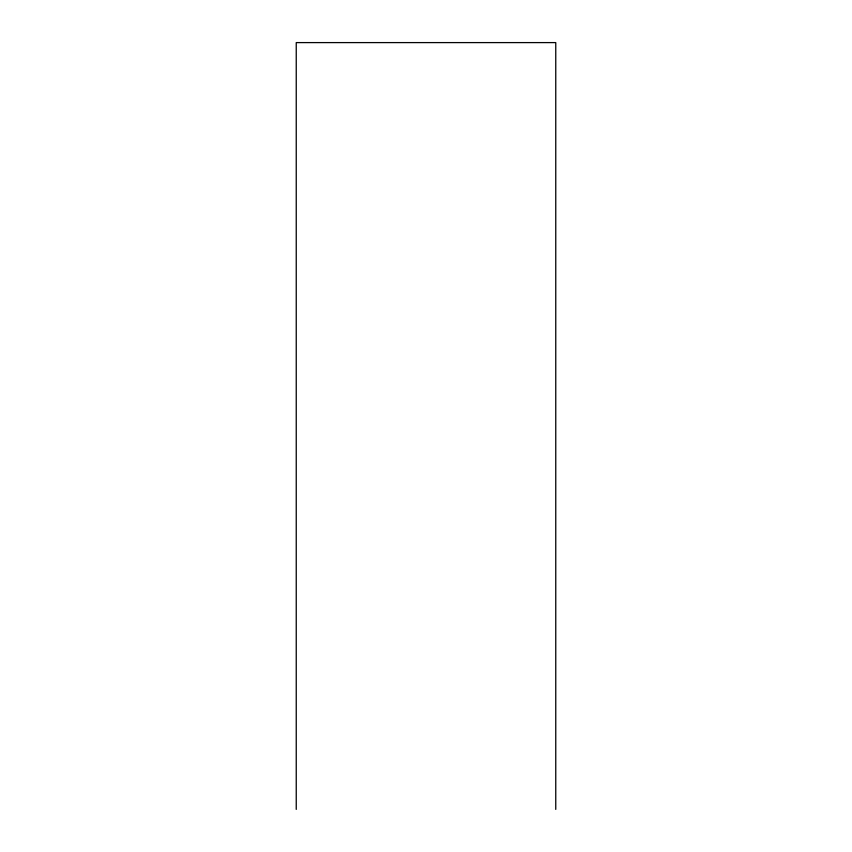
<?xml version="1.0" encoding="UTF-8"?>
<svg xmlns="http://www.w3.org/2000/svg" width="852" height="852" viewBox="0 0 852 852"><rect width="100%" height="100%" fill="white"/><g stroke="black" fill="none" stroke-linecap="round" stroke-linejoin="round"><path stroke-width="1.28" d="M555.76 809.4L555.76 42.6L296.24 42.6L296.24 809.4"/></g></svg>
